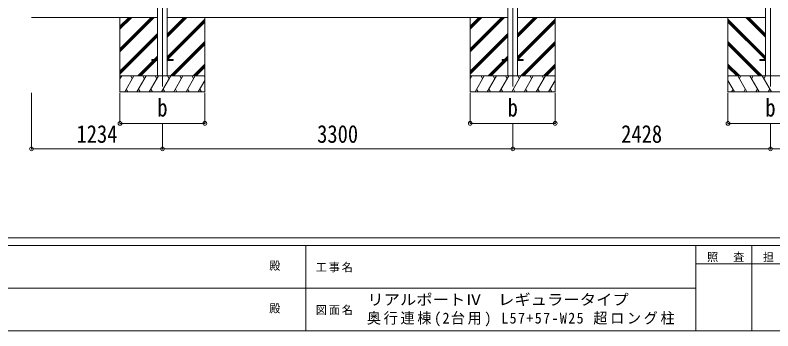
# Model space of a CAD drawing. Units: millimetres at full size. Extents: x -9783 to 9892, y -6828 to 6752.
# Drawn here: x -3208 to 3930, y -6828 to -3855 of the extents above; entities that cross this region are included whole.
import ezdxf
from ezdxf.enums import TextEntityAlignment as Align

# ---------------------------------------------------------------- set-up
doc = ezdxf.new("R2010")
doc.units = ezdxf.units.MM
doc.header["$LTSCALE"] = 35
doc.header["$PDMODE"] = 32
doc.header["$PDSIZE"] = 35
for name, color, linetype, lineweight in [('0-0_0', 7, 'Continuous', 9), ('0-1_本体', 4, 'Continuous', 9), ('0-2_部品', 7, 'Continuous', 9), ('0-8_PARTS2', 2, 'Continuous', 9), ('0-A_寸法', 6, 'Continuous', 9), ('F-0_240', 7, 'Continuous', 9)]:
    doc.layers.add(name, color=color, linetype=linetype, lineweight=lineweight)
doc.styles.add('ＭＳ ゴシック', font='')
doc.styles.get('ＭＳ ゴシック').set_extended_font_data('MS Gothic')

msp = doc.modelspace()

# ---------------------------------------------------------------- linework, layer by layer
at = {"layer": '0-0_0'}
for p, q in [((-3054.64, -3878), (-1865.84, -3878)), ((-2220.64, -3878), (-2220.64, -4578)), ((-2220.64, -4172.17), (-1926.46, -3878)), ((-2220.64, -4186.32), (-1912.32, -3878)), ((-2220.64, -4200.46), (-1898.18, -3878)), ((-2220.64, -3988.33), (-2110.31, -3878)), ((-2220.64, -3974.19), (-2124.45, -3878)), ((-2220.64, -3960.04), (-2138.6, -3878)), ((-1775.44, -4063.63), (-1589.81, -3878)), ((-1775.44, -4049.48), (-1603.95, -3878)), ((-1775.44, -4035.34), (-1618.1, -3878)), ((-1775.44, -3878), (1434.16, -3878)), ((-1775.44, -4247.47), (-1420.64, -3892.68)), ((-1775.44, -4261.61), (-1420.64, -3906.82)), ((-1773.18, -4273.5), (-1420.64, -3920.96)), ((-1420.64, -3878), (-1420.64, -4578)), ((1079.36, -3878), (1079.36, -4578)), ((1079.36, -4172.17), (1373.54, -3878)), ((1079.36, -4186.32), (1387.68, -3878)), ((1079.36, -4200.46), (1401.82, -3878)), ((1079.36, -3988.33), (1189.69, -3878)), ((1079.36, -3974.19), (1175.55, -3878)), ((1079.36, -3960.04), (1161.4, -3878)), ((1524.56, -4063.63), (1710.19, -3878)), ((1524.56, -4049.48), (1696.05, -3878)), ((1524.56, -4035.34), (1681.9, -3878)), ((1524.56, -3878), (3364.16, -3878)), ((1524.56, -4247.47), (1879.36, -3892.68)), ((1524.56, -4261.61), (1879.36, -3906.82)), ((1526.82, -4273.5), (1879.36, -3920.96)), ((1879.36, -3878), (1879.36, -4578)), ((3862.16, -3878), (2022.56, -3878)), ((3507.36, -3878), (3507.36, -4578)), ((3862.16, -4247.47), (3507.36, -3892.68)), ((3862.16, -4261.61), (3507.36, -3906.82)), ((3859.9, -4273.5), (3507.36, -3920.96)), ((3862.16, -4063.63), (3676.53, -3878)), ((3862.16, -4049.48), (3690.67, -3878)), ((3862.16, -4035.34), (3704.81, -3878)), ((-2220.64, -4384.3), (-1865.84, -4029.51)), ((-2220.64, -4398.45), (-1865.84, -4043.65)), ((-2220.64, -4412.59), (-1865.84, -4057.79)), ((1079.36, -4384.3), (1434.16, -4029.51)), ((1079.36, -4398.45), (1434.16, -4043.65)), ((1079.36, -4412.59), (1434.16, -4057.79)), ((-1743.84, -4428), (-1420.64, -4104.81)), ((-1729.69, -4428), (-1420.64, -4118.95)), ((-1715.55, -4428), (-1420.64, -4133.09)), ((1556.16, -4428), (1879.36, -4104.81)), ((1570.31, -4428), (1879.36, -4118.95)), ((1584.45, -4428), (1879.36, -4133.09)), ((3830.55, -4428), (3507.36, -4104.81)), ((3816.41, -4428), (3507.36, -4118.95)), ((3802.26, -4428), (3507.36, -4133.09)), ((-2052.2, -4428), (-1906.7, -4282.5)), ((-2038.06, -4428), (-1892.56, -4282.5)), ((-2023.92, -4428), (-1878.42, -4282.5)), ((-1897.7, -4273.5), (-1865.84, -4241.64)), ((-1883.56, -4273.5), (-1865.84, -4255.78)), ((-1869.42, -4273.5), (-1865.84, -4269.92)), ((1247.8, -4428), (1393.3, -4282.5)), ((1261.94, -4428), (1407.44, -4282.5)), ((1276.08, -4428), (1421.58, -4282.5)), ((1402.3, -4273.5), (1434.16, -4241.64)), ((1416.44, -4273.5), (1434.16, -4255.78)), ((1430.58, -4273.5), (1434.16, -4269.92)), ((-1531.7, -4428), (-1420.64, -4316.94)), ((-1517.56, -4428), (-1420.64, -4331.08)), ((-1503.42, -4428), (-1420.64, -4345.22)), ((1768.3, -4428), (1879.36, -4316.94)), ((1782.44, -4428), (1879.36, -4331.08)), ((1796.58, -4428), (1879.36, -4345.22)), ((3618.42, -4428), (3507.36, -4316.94)), ((3604.27, -4428), (3507.36, -4331.08)), ((3590.13, -4428), (3507.36, -4345.22)), ((-1420.64, -4428), (-2220.64, -4428)), ((-2220.64, -4455.5), (-2204.76, -4428)), ((-2175.9, -4578), (-2089.29, -4428)), ((-2104.29, -4453.98), (-2119.3, -4428)), ((-2060.43, -4578), (-1973.82, -4428)), ((-1988.83, -4453.98), (-2003.83, -4428)), ((-1944.96, -4578), (-1858.35, -4428)), ((-1873.36, -4453.98), (-1888.36, -4428)), ((-1829.49, -4578), (-1742.88, -4428)), ((-1757.88, -4453.98), (-1772.89, -4427.99)), ((-1714.02, -4578), (-1627.41, -4428)), ((-1642.41, -4453.98), (-1657.41, -4428)), ((-1598.55, -4578), (-1511.94, -4428)), ((-1541.94, -4428), (-1526.94, -4453.98)), ((-1483.08, -4578), (-1420.64, -4469.86)), ((-1426.47, -4428), (-1420.64, -4438.1)), ((1879.36, -4428), (1079.36, -4428)), ((1079.36, -4455.5), (1095.24, -4428)), ((1124.1, -4578), (1210.71, -4428)), ((1195.71, -4453.98), (1180.7, -4428)), ((1239.57, -4578), (1326.18, -4428)), ((1311.17, -4453.98), (1296.17, -4428)), ((1355.04, -4578), (1441.65, -4428)), ((1426.64, -4453.98), (1411.64, -4428)), ((1470.51, -4578), (1557.12, -4428)), ((1542.12, -4453.98), (1527.11, -4427.99)), ((1585.98, -4578), (1672.59, -4428)), ((1657.59, -4453.98), (1642.59, -4428)), ((1701.45, -4578), (1788.06, -4428)), ((1758.06, -4428), (1773.06, -4453.98)), ((1816.92, -4578), (1879.36, -4469.86)), ((1873.53, -4428), (1879.36, -4438.1)), ((3507.36, -4428), (4307.36, -4428)), ((3513.19, -4428), (3507.36, -4438.1)), ((3569.79, -4578), (3507.36, -4469.86)), ((3685.26, -4578), (3598.66, -4428)), ((3628.66, -4428), (3613.66, -4453.98)), ((3800.73, -4578), (3714.13, -4428)), ((3729.13, -4453.98), (3744.13, -4428)), ((3916.2, -4578), (3829.6, -4428)), ((3844.6, -4453.98), (3859.6, -4427.99)), ((-2160.9, -4552.02), (-2145.9, -4578)), ((-2045.43, -4552.02), (-2030.43, -4578)), ((-1929.96, -4552.02), (-1914.96, -4578)), ((-1814.49, -4552.02), (-1799.49, -4578)), ((-1699.02, -4552.02), (-1684.02, -4578)), ((-1583.55, -4552.02), (-1568.55, -4578)), ((-1468.08, -4552.02), (-1453.08, -4578)), ((1139.1, -4552.02), (1154.1, -4578)), ((1254.57, -4552.02), (1269.57, -4578)), ((1370.04, -4552.02), (1385.04, -4578)), ((1485.51, -4552.02), (1500.51, -4578)), ((1600.98, -4552.02), (1615.98, -4578)), ((1716.45, -4552.02), (1731.45, -4578)), ((1831.92, -4552.02), (1846.92, -4578)), ((3554.79, -4552.02), (3539.79, -4578)), ((3670.26, -4552.02), (3655.26, -4578)), ((3785.73, -4552.02), (3770.73, -4578)), ((3901.2, -4552.02), (3886.2, -4578)), ((-2220.64, -4578), (-1420.64, -4578)), ((1079.36, -4578), (1879.36, -4578)), ((4307.36, -4578), (3507.36, -4578))]:
    msp.add_line(p, q, dxfattribs=at)
at = {"layer": '0-1_本体'}
for p, q in [((-1865.84, -951.18), (-1865.84, -4427.55)), ((-1775.44, -951.18), (-1775.44, -4427.57)), ((1434.16, -951.18), (1434.16, -4427.57)), ((1524.56, -951.18), (1524.56, -4427.57)), ((3862.16, -951.18), (3862.16, -4427.57))]:
    msp.add_line(p, q, dxfattribs=at)
at = {"layer": '0-2_部品', "color": 4}
for p, q in [((-1920.64, -4273.5), (-1920.64, -4282.5)), ((-1865.84, -4273.5), (-1920.64, -4273.5)), ((-1865.84, -4282.5), (-1920.64, -4282.5)), ((-1721.04, -4273.5), (-1775.84, -4273.5)), ((1379.36, -4273.5), (1379.36, -4282.5)), ((1434.16, -4273.5), (1379.36, -4273.5)), ((1434.16, -4282.5), (1379.36, -4282.5)), ((1578.96, -4273.5), (1524.16, -4273.5)), ((3807.76, -4273.5), (3862.56, -4273.5))]:
    msp.add_line(p, q, dxfattribs=at)
for points in [[(-1721.04, -4273.5), (-1721.04, -4282.5), (-1775.84, -4282.5)], [(1578.96, -4273.5), (1578.96, -4282.5), (1524.16, -4282.5)], [(3807.76, -4273.5), (3807.76, -4282.5), (3862.56, -4282.5)]]:
    msp.add_lwpolyline(points, dxfattribs=at)
at = {"layer": '0-8_PARTS2'}
for p, q in [((-1820.64, -978), (-1820.64, -4528)), ((1479.36, -978), (1479.36, -4528)), ((3907.36, -978), (3907.36, -4528))]:
    msp.add_line(p, q, dxfattribs=at)
at = {"layer": '0-A_寸法'}
for p, q in [((-3054.64, -5114.36), (-3054.64, -4585.42)), ((-2220.64, -4874.38), (-2220.64, -4585.42)), ((-1420.64, -4874.38), (-1420.64, -4585.42)), ((1079.36, -4874.38), (1079.36, -4585.42)), ((1879.36, -4874.38), (1879.36, -4585.42)), ((3507.36, -4874.38), (3507.36, -4585.42)), ((-2220.64, -4874.38), (-1420.64, -4874.38)), ((-1820.64, -5114.36), (-1820.64, -4874.38)), ((1079.36, -4874.38), (1879.36, -4874.38)), ((1479.36, -5114.36), (1479.36, -4874.38)), ((3507.36, -4874.38), (4307.36, -4874.38)), ((3907.36, -5114.36), (3907.36, -4874.38)), ((3907.36, -5114.36), (3907.36, -4874.38)), ((-3054.64, -5114.36), (-1820.64, -5114.36)), ((-1820.64, -5114.36), (1479.36, -5114.36)), ((1479.36, -5114.36), (3907.36, -5114.36)), ((3907.36, -5114.36), (7207.36, -5114.36))]:
    msp.add_line(p, q, dxfattribs=at)
for p in [(-2220.64, -4874.38), (-1420.64, -4874.38), (1079.36, -4874.38), (1879.36, -4874.38), (3507.36, -4874.38), (-3054.64, -5114.36), (-1820.64, -5114.36), (1479.36, -5114.36), (3907.36, -5114.36)]:
    msp.add_point(p, dxfattribs=at)
at = {"layer": 'F-0_240', "color": 5}
for p, q in [((-9783.03, -5953.1), (9396.97, -5953.1)), ((-9783.03, -6023.1), (6285.75, -6023.1)), ((-469.25, -6023.1), (-469.25, -6828.1)), ((3205.75, -6023.1), (3205.75, -6828.1)), ((3730.75, -6023.1), (3730.75, -6828.1)), ((3205.75, -6198.1), (5305.75, -6198.1)), ((-3969.25, -6425.6), (3205.75, -6425.6)), ((-9783.03, -6828.1), (9396.97, -6828.1))]:
    msp.add_line(p, q, dxfattribs=at)

# ---------------------------------------------------------------- texts
at = {"layer": '0-A_寸法', "color": 7, "style": 'ＭＳ ゴシック', "width": 0.85}
for s, p in [('b', (-1868.77, -4860.01)), ('b', (1431.23, -4860.01)), ('b', (3859.23, -4860.01)), ('1234', (-2630.14, -5107.36)), ('3300', (-363.14, -5107.36)), ('2428', (2500.86, -5107.36))]:
    msp.add_text(s, height=166.8, dxfattribs=at).set_placement(p, align=Align.BOTTOM_LEFT)
at = {"layer": 'F-0_240', "style": 'ＭＳ ゴシック'}
for p in [(-814.24, -6276.85), (-814.24, -6679.35)]:
    msp.add_text('殿', height=76.98, dxfattribs=at).set_placement(p, align=Align.BOTTOM_LEFT)
at = {"layer": 'F-0_240', "style": 'ＭＳ ゴシック', "width": 1.1}
msp.add_text('リアルポートⅣ\u3000レギュラータイプ', height=102.6, dxfattribs=at).set_placement((109.35, -6616.22), align=Align.BOTTOM_LEFT)
at = {"layer": 'F-0_240', "attachment_point": 7, "style": 'ＭＳ ゴシック'}
for s, insert, char_height in [('\\T1.17;照\u3000査', (3310.76, -6180.6), 76.98), ('\\T1.17;担\u3000当', (3835.76, -6180.6), 76.98), ('\\T1.17;工事名', (-376.96, -6276.85), 76.98), ('\\T1.17;図面名', (-376.96, -6679.35), 76.98), ('\\T1.19;\\W0.95;奥行連棟(2台用)\\~L57+57-W25\\~超ロング柱', (105.77, -6786.55), 102.6)]:
    msp.add_mtext(s, dxfattribs=dict(at, insert=insert, char_height=char_height))

doc.saveas('drawing.dxf')
